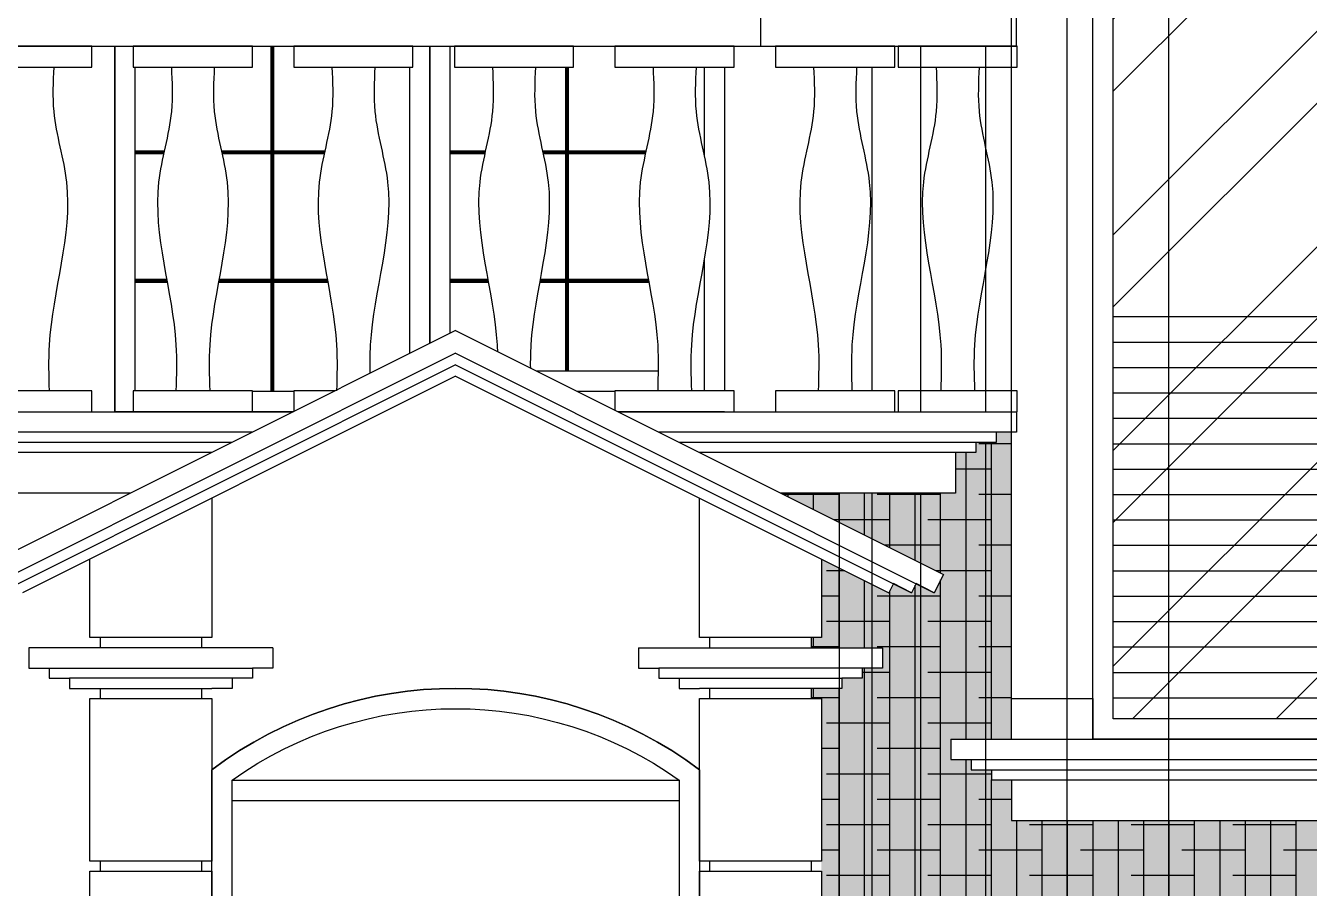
# Model space of a CAD drawing. Header units: inches. Extents: x -370 to 18, y -197 to 199.
# Drawn here: x -3.35 to 2.97, y -33.74 to -29.5 of the extents above; entities that cross this region are included whole.
import ezdxf

# ---------------------------------------------------------------- set-up
doc = ezdxf.new("R2010")
doc.units = ezdxf.units.IN
doc.header["$MEASUREMENT"] = 0
doc.layers.add('MUEBLES', color=7, linetype='Continuous')

msp = doc.modelspace()

# ---------------------------------------------------------------- hatches: boundary and pattern name
at = {"true_color": 0xcd6928, "transparency": 33554585}
h = msp.add_hatch(color=32, dxfattribs=at)
h.dxf.hatch_style = 1
h.paths.add_polyline_path([(8.07016, -24.9955), (0.27016, -24.9955), (0.27016, -29.3955), (1.50631, -29.3955), (1.50631, -28.8055), (1.40631, -28.8055), (1.40631, -28.7555), (1.30631, -28.7555), (1.30631, -28.7055), (1.20631, -28.7055), (1.20631, -28.6055), (2.18817, -28.6055, -0.200961), (3.98837, -27.69923), (3.97016, -27.63282), (3.92016, -27.63282), (3.92016, -27.58122), (3.87016, -27.58122), (3.87016, -27.55622), (4.47016, -27.55622), (4.47016, -27.58122), (4.42016, -27.58122), (4.42016, -27.63282), (4.37016, -27.63282), (4.35195, -27.69923, -0.200961), (6.15214, -28.6055), (7.134, -28.6055), (7.134, -28.7055), (7.034, -28.7055), (7.034, -28.7555), (6.934, -28.7555), (6.934, -28.8055), (6.834, -28.8055), (6.834, -33.0055), (7.134, -33.0055), (7.134, -33.1055), (7.034, -33.1055), (7.034, -33.1555), (6.934, -33.1555), (6.934, -33.2055), (6.834, -33.2055), (6.834, -33.4055), (1.50631, -33.4055), (1.50631, -33.2055), (1.40631, -33.2055), (1.40631, -33.1555), (1.30631, -33.1555), (1.30631, -33.1055), (1.20631, -33.1055), (1.20631, -33.0055), (1.50631, -33.0055), (1.50631, -31.4955), (1.43065, -31.4955), (1.43065, -31.5455), (1.33065, -31.5455), (1.33065, -31.5955), (1.23065, -31.5955), (1.23065, -31.7955), (0.37016, -31.7955), (1.17016, -32.1955), (1.12544, -32.28495), (1.03599, -32.24022), (1.01363, -32.28495), (0.92419, -32.24022), (0.90183, -32.28495), (0.57016, -32.11911), (0.57016, -32.5055), (0.52016, -32.5055), (0.52016, -32.5555), (0.87016, -32.5555), (0.87016, -32.6555), (0.77016, -32.6555), (0.77016, -32.7055), (0.67016, -32.7055), (0.67016, -32.7555), (0.52016, -32.7555), (0.52016, -32.8055), (0.57016, -32.8055), (0.57016, -36.6555), (8.07016, -36.6555)])
at = {"transparency": 33554610}
h = msp.add_hatch(dxfattribs=at)
h.set_pattern_fill('ANSI38', color=8, angle=45)
h.set_pattern_definition([(90, (659.65672, -65.30189), (-0.125, 3e-17), []), (180, (659.65672, -65.30189), (-0.25, -0.125), [0.3125, -0.1875])])
h.paths.add_polyline_path([(8.07016, -24.9955), (0.27016, -24.9955), (0.27016, -29.3955), (1.50631, -29.3955), (1.50631, -28.8055), (1.40631, -28.8055), (1.40631, -28.7555), (1.30631, -28.7555), (1.30631, -28.7055), (1.20631, -28.7055), (1.20631, -28.6055), (2.18817, -28.6055, -0.200961), (3.98837, -27.69923), (3.97016, -27.63282), (3.92016, -27.63282), (3.92016, -27.58122), (3.87016, -27.58122), (3.87016, -27.55622), (4.47016, -27.55622), (4.47016, -27.58122), (4.42016, -27.58122), (4.42016, -27.63282), (4.37016, -27.63282), (4.35195, -27.69923, -0.200961), (6.15214, -28.6055), (7.134, -28.6055), (7.134, -28.7055), (7.034, -28.7055), (7.034, -28.7555), (6.934, -28.7555), (6.934, -28.8055), (6.834, -28.8055), (6.834, -33.0055), (7.134, -33.0055), (7.134, -33.1055), (7.034, -33.1055), (7.034, -33.1555), (6.934, -33.1555), (6.934, -33.2055), (6.834, -33.2055), (6.834, -33.4055), (1.50631, -33.4055), (1.50631, -33.2055), (1.40631, -33.2055), (1.40631, -33.1555), (1.30631, -33.1555), (1.30631, -33.1055), (1.20631, -33.1055), (1.20631, -33.0055), (1.50631, -33.0055), (1.50631, -31.4955), (1.43065, -31.4955), (1.43065, -31.5455), (1.33065, -31.5455), (1.33065, -31.5955), (1.23065, -31.5955), (1.23065, -31.7955), (0.37016, -31.7955), (1.17016, -32.1955), (1.12544, -32.28495), (1.03599, -32.24022), (1.01363, -32.28495), (0.92419, -32.24022), (0.90183, -32.28495), (0.57016, -32.11911), (0.57016, -32.5055), (0.52016, -32.5055), (0.52016, -32.5555), (0.87016, -32.5555), (0.87016, -32.6555), (0.77016, -32.6555), (0.77016, -32.7055), (0.67016, -32.7055), (0.67016, -32.7555), (0.52016, -32.7555), (0.52016, -32.8055), (0.57016, -32.8055), (0.57016, -36.6555), (8.07016, -36.6555)])
h = msp.add_hatch(dxfattribs=at)
h.set_pattern_fill('ANSI32', color=8, scale=2)
h.set_pattern_definition([(45, (685.2963, -65.3019), (-0.5303301, 0.5303301), []), (45, (685.64984, -65.3019), (-0.5303301, 0.5303301), [])])
h.paths.add_polyline_path([(2.00631, -29.1055), (6.334, -29.1055), (6.334, -32.9055), (2.00631, -32.9055)])
h = msp.add_hatch()
h.set_pattern_fill('LINE', color=2)
h.set_pattern_definition([(0, (685.29629, -65.30189), (0, 0.125), [])])
h.paths.add_polyline_path([(2.00631, -30.91373), (3.01323, -30.91373), (3.01323, -32.9055), (2.00631, -32.9055)])

# ---------------------------------------------------------------- linework, layer by layer
at = {"color": 4}
for p, q in [((0.27016, -24.9955), (0.27016, -29.5955)), ((-2.97984, -32.5055), (-2.97984, -32.5555)), ((-2.47984, -32.5055), (-2.47984, -32.5555)), ((0.02016, -32.5055), (0.02016, -32.5555)), ((0.52016, -32.5055), (0.52016, -32.5555)), ((-3.32984, -32.5555), (-3.32984, -32.6555)), ((-3.32984, -32.5555), (-3.32984, -32.6555)), ((-2.12984, -32.5555), (-3.32984, -32.5555)), ((-2.12984, -32.5555), (-2.12984, -32.6555)), ((-2.12984, -32.5555), (-2.12984, -32.6555)), ((-0.32984, -32.5555), (-0.32984, -32.6555)), ((-0.32984, -32.5555), (-0.32984, -32.6555)), ((-0.32984, -32.5555), (0.87016, -32.5555)), ((0.87016, -32.5555), (0.87016, -32.6555)), ((0.87016, -32.5555), (0.87016, -32.6555)), ((-3.32984, -32.6555), (-3.22984, -32.6555)), ((-3.22984, -32.6555), (-3.22984, -32.7055)), ((-3.22984, -32.6555), (-2.22984, -32.6555)), ((-2.22984, -32.6555), (-2.22984, -32.7055)), ((-2.12984, -32.6555), (-2.22984, -32.6555)), ((-0.32984, -32.6555), (-0.22984, -32.6555)), ((-0.22984, -32.6555), (-0.22984, -32.7055)), ((0.77016, -32.6555), (-0.22984, -32.6555)), ((0.77016, -32.6555), (0.77016, -32.7055)), ((0.87016, -32.6555), (0.77016, -32.6555)), ((-3.22984, -32.7055), (-3.12984, -32.7055)), ((-3.12984, -32.7055), (-3.12984, -32.7555)), ((-2.32984, -32.7055), (-3.12984, -32.7055)), ((-2.22984, -32.7055), (-2.32984, -32.7055)), ((-2.32984, -32.7055), (-2.32984, -32.7555)), ((-0.22984, -32.7055), (-0.12984, -32.7055)), ((-0.12984, -32.7055), (-0.12984, -32.7555)), ((-0.12984, -32.7055), (0.67016, -32.7055)), ((0.77016, -32.7055), (0.67016, -32.7055)), ((0.67016, -32.7055), (0.67016, -32.7555)), ((-3.12984, -32.7555), (-2.42984, -32.7555)), ((-2.97984, -32.7555), (-2.97984, -32.8055)), ((-2.47984, -32.7555), (-2.47984, -32.8055)), ((-2.32984, -32.7555), (-2.42984, -32.7555)), ((-0.12984, -32.7555), (-0.02984, -32.7555)), ((0.67016, -32.7555), (-0.02984, -32.7555)), ((0.02016, -32.7555), (0.02016, -32.8055)), ((0.52016, -32.7555), (0.52016, -32.8055)), ((-2.97984, -33.6055), (-2.97984, -33.6555)), ((-2.47984, -33.6055), (-2.47984, -33.6555)), ((0.02016, -33.6055), (0.02016, -33.6555)), ((0.52016, -33.6055), (0.52016, -33.6555))]:
    msp.add_line(p, q, dxfattribs=at)
at = {"color": 8, "transparency": 33554610}
for p, q in [((1.77785, -24.9955), (1.77785, -37.4555)), ((2.27785, -24.9955), (2.27785, -37.4555)), ((1.05785, -29.5955), (1.05785, -31.3955)), ((1.37785, -29.5955), (1.37785, -31.3955)), ((0.81785, -29.69988), (0.81785, -31.29113)), ((1.37785, -31.5455), (1.37785, -37.4555)), ((0.65785, -31.7955), (0.65785, -37.4555)), ((0.81785, -31.7955), (0.81785, -37.4555)), ((1.05785, -31.7955), (1.05785, -37.4555))]:
    msp.add_line(p, q, dxfattribs=at)
at = {"color": 2}
for p, q in [((1.50631, -33.0055), (1.50631, -28.8055)), ((-2.90664, -29.5955), (-2.90664, -31.3955)), ((-1.35664, -29.5955), (-1.35664, -31.0589)), ((-1.45664, -29.69988), (-1.45664, -31.1089)), ((1.50631, -32.8055), (1.90631, -32.8055))]:
    msp.add_line(p, q, dxfattribs=at)
msp.add_line((0.09336, -29.69988), (0.09336, -31.29113))
at = {"color": 6}
for p, q in [((-1.22984, -30.9955), (-3.62984, -32.1955)), ((-1.22984, -30.9955), (1.17016, -32.1955)), ((-1.22984, -31.10731), (-3.58512, -32.28495)), ((-1.22984, -31.10731), (1.12544, -32.28495)), ((-1.22984, -31.16321), (-3.47332, -32.28495)), ((-1.22984, -31.16321), (1.01363, -32.28495)), ((-1.22984, -31.21911), (-3.36151, -32.28495)), ((-1.22984, -31.21911), (0.90183, -32.28495))]:
    msp.add_line(p, q, dxfattribs=at)
at = {"color": 5}
for p, q in [((-10.22984, -31.3955), (-3.22984, -31.3955)), ((-9.72984, -31.3955), (-2.02984, -31.3955)), ((-0.42984, -31.3955), (1.53065, -31.3955)), ((1.53065, -31.3955), (1.53065, -31.4955)), ((1.53065, -31.3955), (1.53065, -31.4955)), ((-2.22984, -31.4955), (-10.22984, -31.4955)), ((1.53065, -31.4955), (-0.22984, -31.4955)), ((1.53065, -31.4955), (1.43065, -31.4955)), ((1.43065, -31.4955), (1.43065, -31.5455)), ((1.53065, -31.4955), (1.43065, -31.4955)), ((1.43065, -31.4955), (1.43065, -31.5455)), ((-2.32984, -31.5455), (-10.12984, -31.5455)), ((1.43065, -31.5455), (-0.12984, -31.5455)), ((1.43065, -31.5455), (1.33065, -31.5455)), ((1.33065, -31.5455), (1.33065, -31.5955)), ((-2.42984, -31.5955), (-9.92984, -31.5955)), ((1.33065, -31.5955), (-0.02984, -31.5955)), ((1.33065, -31.5955), (1.23065, -31.5955)), ((1.23065, -31.5955), (1.23065, -31.7955)), ((-2.82984, -31.7955), (-9.92984, -31.7955)), ((1.23065, -31.7955), (0.37016, -31.7955))]:
    msp.add_line(p, q, dxfattribs=at)
at = {"color": 3}
for p, q in [((1.20631, -33.0055), (7.134, -33.0055)), ((1.20631, -33.0055), (1.20631, -33.1055)), ((1.20631, -33.1055), (7.134, -33.1055)), ((1.20631, -33.1055), (1.30631, -33.1055)), ((1.30631, -33.1055), (1.30631, -33.1555)), ((1.30631, -33.1555), (1.40631, -33.1555)), ((1.33004, -33.1555), (6.934, -33.1555)), ((1.40631, -33.1555), (1.40631, -33.2055)), ((1.40631, -33.2055), (6.834, -33.2055)), ((1.40631, -33.2055), (1.50631, -33.2055)), ((1.50631, -33.2055), (1.50631, -33.4055)), ((1.50631, -33.4055), (6.834, -33.4055))]:
    msp.add_line(p, q, dxfattribs=at)
at = {"color": 1}
for p, q in [((-2.32984, -33.20631), (-0.12984, -33.20631)), ((-2.32984, -33.30631), (-0.12984, -33.30631))]:
    msp.add_line(p, q, dxfattribs=at)
at = {"color": 2}
for points in [[(1.90631, -29.0055), (6.434, -29.0055), (6.434, -33.0055), (1.90631, -33.0055)], [(2.00631, -29.1055), (6.334, -29.1055), (6.334, -32.9055), (2.00631, -32.9055)]]:
    msp.add_lwpolyline(points, close=True, dxfattribs=at)
for points in [[(-2.02984, -31.3955), (-2.90664, -31.3955), (-2.90664, -29.5955)], [(-1.35664, -31.0589), (-1.35664, -29.5955)], [(-1.25664, -31.0089), (-1.25664, -29.5955)], [(-2.80664, -31.29113), (-2.80664, -29.69988)], [(-0.00664, -29.69988), (-0.00664, -30.13677)], [(-0.00664, -29.69988), (-0.00664, -30.13677)], [(0.09336, -29.69988), (0.09336, -31.29113)], [(-0.00664, -30.64537), (-0.00664, -31.29113)], [(-0.00664, -30.64537), (-0.00664, -31.29113)], [(-0.23338, -31.1955), (-0.82984, -31.1955)], [(-2.0262, -31.2955), (-2.22984, -31.2955)], [(-0.44591, -31.2955), (-0.62984, -31.2955)], [(-0.44591, -31.2955), (-0.62984, -31.2955)], [(0.09336, -31.3955), (0.09336, -31.3955), (-0.42984, -31.3955)]]:
    msp.add_lwpolyline(points, dxfattribs=at)
at = {"color": 6}
msp.add_lwpolyline([(1.17016, -32.1955), (1.12544, -32.28495), (1.03599, -32.24022), (1.01363, -32.28495), (0.92419, -32.24022), (0.90183, -32.28495)], dxfattribs=at)
at = {"color": 1}
msp.add_arc((-1.22984, -34.7555), 2, 53.130102, 126.869898, dxfattribs=at)
at = {"color": 4}
for points in [[(-3.20747, -29.69988), (-3.20747, -29.9176), (-3.14492, -30.26498), (-3.23024, -31.06604), (-3.23024, -31.29113)], [(-2.62886, -29.69988), (-2.62886, -29.9176), (-2.69141, -30.26498), (-2.6061, -31.06604), (-2.6061, -31.29113)], [(-2.41733, -29.69988), (-2.41733, -29.9176), (-2.35478, -30.26498), (-2.44009, -31.06604), (-2.44009, -31.29113)], [(-1.83872, -29.69988), (-1.83872, -29.9176), (-1.90126, -30.26498), (-1.81595, -31.06604), (-1.81595, -31.29113)], [(-0.25843, -29.69988), (-0.25843, -29.9176), (-0.32098, -30.26498), (-0.23566, -31.06604), (-0.23566, -31.29113)], [(-0.04689, -29.69988), (-0.04689, -29.9176), (0.01565, -30.26498), (-0.06966, -31.06604), (-0.06966, -31.29113)], [(0.53171, -29.69988), (0.53171, -29.9176), (0.46917, -30.26498), (0.55448, -31.06604), (0.55448, -31.29113)], [(0.74325, -29.69988), (0.74325, -29.9176), (0.8058, -30.26498), (0.72049, -31.06604), (0.72049, -31.29113)], [(1.13468, -29.69988), (1.13468, -29.9176), (1.07213, -30.26498), (1.15745, -31.06604), (1.15745, -31.29113)], [(1.34622, -29.69988), (1.34622, -29.9176), (1.40876, -30.26498), (1.32345, -31.06604), (1.32345, -31.29113)]]:
    msp.add_spline(points, degree=3, dxfattribs=at)
for points, knots in [([(-1.62718, -29.69988), (-1.63061, -29.7727), (-1.63961, -29.9636), (-1.4907, -30.4114), (-1.65169, -30.84437), (-1.65286, -31.15976), (-1.65207, -31.20662)], [0, 0, 0, 0, 0.10885869, 0.28534362, 0.68813751, 0.75842609, 0.75842609, 0.75842609, 0.75842609]), ([(-1.04857, -29.69988), (-1.04514, -29.7727), (-1.03615, -29.9636), (-1.18505, -30.4114), (-1.03749, -30.80826), (-1.02469, -31.08753), (-1.02431, -31.09827)], [0, 0, 0, 0, 0.10885869, 0.28534362, 0.68813751, 0.70425249, 0.70425249, 0.70425249, 0.70425249]), ([(-0.83704, -29.69988), (-0.84047, -29.7727), (-0.84946, -29.9636), (-0.70056, -30.4114), (-0.85816, -30.83526), (-0.86255, -31.14154), (-0.86226, -31.17929)], [0, 0, 0, 0, 0.10885869, 0.28534362, 0.68813751, 0.74476522, 0.74476522, 0.74476522, 0.74476522])]:
    msp.add_open_spline(points, degree=3, knots=knots, dxfattribs=at)
at = {"layer": 'MUEBLES', "color": 5}
msp.add_lwpolyline([(1.53065, -29.3955), (-9.92984, -29.3955), (-9.92984, -29.5955), (1.53065, -29.5955)], close=True, dxfattribs=at)
at = {"layer": 'MUEBLES', "color": 4}
for points in [[(-3.01999, -29.5955), (-3.60649, -29.5955), (-3.60649, -29.69988), (-3.01999, -29.69988)], [(-2.22984, -29.5955), (-2.81635, -29.5955), (-2.81635, -29.69988), (-2.22984, -29.69988)], [(-1.4397, -29.5955), (-2.0262, -29.5955), (-2.0262, -29.69988), (-1.4397, -29.69988)], [(-0.64955, -29.5955), (-1.23606, -29.5955), (-1.23606, -29.69988), (-0.64955, -29.69988)], [(0.14059, -29.5955), (-0.44591, -29.5955), (-0.44591, -29.69988), (0.14059, -29.69988)], [(0.93073, -29.5955), (0.34423, -29.5955), (0.34423, -29.69988), (0.93073, -29.69988)], [(1.5337, -29.5955), (0.9472, -29.5955), (0.9472, -29.69988), (1.5337, -29.69988)], [(-3.01999, -31.29113), (-3.60649, -31.29113), (-3.60649, -31.3955), (-3.01999, -31.3955)], [(-2.22984, -31.29113), (-2.81635, -31.29113), (-2.81635, -31.3955), (-2.22984, -31.3955)], [(0.93073, -31.29113), (0.34423, -31.29113), (0.34423, -31.3955), (0.93073, -31.3955)], [(1.5337, -31.29113), (0.9472, -31.29113), (0.9472, -31.3955), (1.5337, -31.3955)], [(-2.42984, -33.6055), (-3.02984, -33.6055), (-3.02984, -32.8055), (-2.42984, -32.8055)], [(0.57016, -33.6055), (-0.02984, -33.6055), (-0.02984, -32.8055), (0.57016, -32.8055)], [(-2.42984, -34.4555), (-3.02984, -34.4555), (-3.02984, -33.6555), (-2.42984, -33.6555)], [(0.57016, -34.4555), (-0.02984, -34.4555), (-0.02984, -33.6555), (0.57016, -33.6555)]]:
    msp.add_lwpolyline(points, close=True, dxfattribs=at)
at = {"layer": 'MUEBLES', "const_width": 0.02}
for points in [[(-2.13164, -29.5955), (-2.13164, -31.2955)], [(-0.68164, -29.69988), (-0.68164, -31.1955)], [(-2.80664, -30.11881), (-2.66525, -30.11881)], [(-2.38094, -30.11881), (-1.8751, -30.11881)], [(-1.25664, -30.11881), (-1.08496, -30.11881)], [(-0.80065, -30.11881), (-0.29482, -30.11881)], [(-2.80664, -30.75062), (-2.65041, -30.75062)], [(-2.39578, -30.75062), (-1.86027, -30.75062)], [(-1.25664, -30.75062), (-1.07012, -30.75062)], [(-0.81549, -30.75062), (-0.27998, -30.75062)]]:
    msp.add_lwpolyline(points, dxfattribs=at)
at = {"layer": 'MUEBLES', "color": 4}
for points in [[(-1.82109, -31.29113), (-2.0262, -31.29113), (-2.0262, -31.39368)], [(-0.42984, -31.3955), (0.14059, -31.3955), (0.14059, -31.29113), (-0.44591, -31.29113), (-0.44591, -31.38747)], [(-2.42984, -31.81911), (-2.42984, -32.5055), (-3.02984, -32.5055), (-3.02984, -32.11911)], [(0.57016, -32.11911), (0.57016, -32.5055), (-0.02984, -32.5055), (-0.02984, -31.81911)]]:
    msp.add_lwpolyline(points, dxfattribs=at)
at = {"layer": 'MUEBLES', "color": 1}
msp.add_lwpolyline([(-2.42984, -37.5555), (-2.42984, -33.1555, -0.3333333), (-0.02984, -33.1555), (-0.02984, -37.5555), (-2.42984, -37.5555)], format="xyb", dxfattribs=at)
at = {"layer": 'MUEBLES', "color": 3}
msp.add_lwpolyline([(1.50631, -33.0055), (1.50631, -32.8055), (1.90631, -32.8055), (1.90631, -33.0055)], dxfattribs=at)
at = {"layer": 'MUEBLES', "color": 1}
msp.add_lwpolyline([(-2.32984, -37.4555), (-2.32984, -33.20631, -0.3189151), (-0.12984, -33.20631), (-0.12984, -37.4555)], format="xyb", close=True, dxfattribs=at)

doc.saveas('drawing.dxf')
